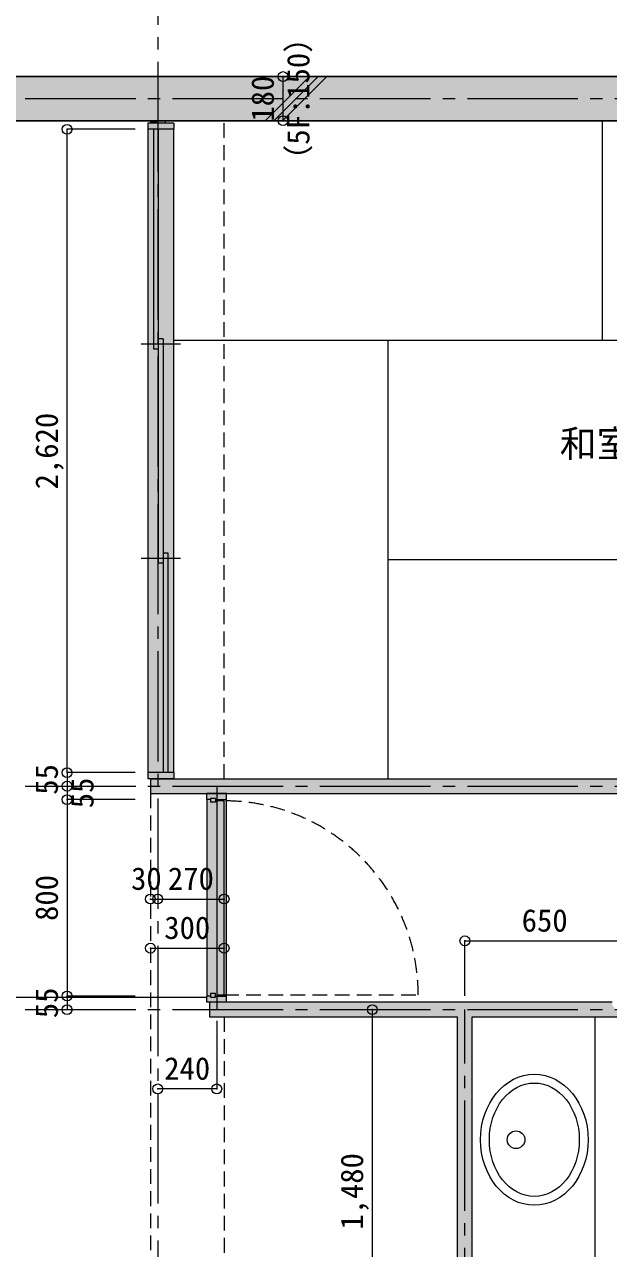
# Model space of a CAD drawing. Units: millimetres at full size, sheet at 1:50. Extents: x -9674 to 9699, y -6794 to 6791.
# Drawn here: x -3020 to -643, y -941 to 4044 of the extents above; entities that cross this region are included whole.
import ezdxf
from ezdxf.enums import TextEntityAlignment as Align

# ---------------------------------------------------------------- set-up
doc = ezdxf.new("R2010")
doc.units = ezdxf.units.MM
doc.header["$LTSCALE"] = 50
doc.header["$PDMODE"] = 32
doc.header["$PDSIZE"] = 40
doc.linetypes.add('CHAIN2', pattern=[12, 9, -1, 1, -1])
doc.linetypes.add('DASHED1', pattern=[1.8, 1.2, -0.6])
for name, color, linetype, lineweight in [('1-0_芯', 7, 'CHAIN2', 9), ('1-1_躯体', 2, 'Continuous', 25), ('1-2_間仕切', 3, 'Continuous', 18), ('1-3_建具', 3, 'Continuous', 18), ('1-4_仕上げ', 4, 'Continuous', 9), ('1-5_設備', 7, 'Continuous', 9), ('1-8_ハッチ', 4, 'Continuous', 9), ('1-A_文字', 7, 'Continuous', 9), ('1-B_寸法', 7, 'Continuous', 9), ('1-C_梁', 7, 'DASHED1', 9)]:
    doc.layers.add(name, color=color, linetype=linetype, lineweight=lineweight)
doc.layers.add('4-0', color=1, linetype='Continuous')
doc.layers.add('4-2', color=4, linetype='Continuous')
doc.styles.add('ＭＳ ゴシック', font='')
doc.styles.get('ＭＳ ゴシック').set_extended_font_data('MS Gothic')

msp = doc.modelspace()

# ---------------------------------------------------------------- linework, layer by layer
at = {"layer": '1-0_芯'}
for p, q in [((-2477.5, 4491.87), (-2477.5, -3188.13)), ((-8417.5, 3741.87), (8192.5, 3741.87)), ((-8417.5, 941.87), (2822.5, 941.87)), ((-2237.5, 941.87), (-2237.5, 31.87)), ((-8417.5, 31.87), (8192.5, 31.87)), ((-1227.5, -3188.13), (-1227.5, 31.87))]:
    msp.add_line(p, q, dxfattribs=at)
at = {"layer": '1-1_躯体'}
msp.add_line((-6617.5, 3831.87), (5982.5, 3831.87), dxfattribs=at)
msp.add_lwpolyline([(-6617.5, 3651.87), (5982.5, 3651.87), (5982.5, 2901.85)], dxfattribs=at)
at = {"layer": '1-2_間仕切'}
for p, q in [((-2507.5, 3651.87), (-2507.5, 3641.87)), ((-2447.5, 3651.87), (-2447.5, 3641.87)), ((-2507.5, 971.87), (-557.5, 971.87)), ((-2507.5, 971.87), (-2507.5, 911.87)), ((-2507.5, 911.87), (242.5, 911.87)), ((-2267.5, 61.87), (-2267.5, 1.87)), ((-627.5, 61.87), (-2267.5, 61.87)), ((-2267.5, 1.87), (-1257.5, 1.87)), ((-1257.5, -2313.13), (-1257.5, 1.87)), ((-1197.5, -1418.13), (-1197.5, 1.87)), ((-1197.5, 1.87), (-590, 1.87))]:
    msp.add_line(p, q, dxfattribs=at)
at = {"layer": '1-3_建具'}
for p, q in [((-2517.5, 3641.87), (-2517.5, 3616.87)), ((-2412.5, 3641.87), (-2517.5, 3641.87)), ((-2412.5, 3641.87), (-2412.5, 3616.87)), ((-2412.5, 3616.87), (-2517.5, 3616.87)), ((-2495, 3616.87), (-2495, 2723.54)), ((-2475, 2723.54), (-2475, 3616.87)), ((-2475, 1850.2), (-2475, 2763.54)), ((-2455, 2763.54), (-2475, 2763.54)), ((-2455, 2763.54), (-2455, 1850.2)), ((-2495, 2723.54), (-2475, 2723.54)), ((-2455, 1850.2), (-2475, 1850.2)), ((-2435, 1890.2), (-2455, 1890.2)), ((-2455, 1890.2), (-2455, 996.87)), ((-2435, 996.87), (-2435, 1890.2)), ((-2517.5, 996.87), (-2517.5, 971.87)), ((-2412.5, 996.87), (-2517.5, 996.87)), ((-2412.5, 971.87), (-2517.5, 971.87)), ((-2412.5, 996.87), (-2412.5, 971.87)), ((-2277.5, 886.87), (-2277.5, 911.87)), ((-2262.5, 886.87), (-2277.5, 886.87)), ((-2262.5, 891.87), (-2262.5, 876.87)), ((-2242.5, 891.87), (-2262.5, 891.87)), ((-2242.5, 876.87), (-2262.5, 876.87)), ((-2242.5, 891.87), (-2242.5, 876.87)), ((-2242.5, 886.87), (-2197.5, 886.87)), ((-2207.5, 881.87), (-2237.5, 881.87)), ((-2237.5, 881.87), (-2237.5, 91.87)), ((-2207.5, 91.87), (-2207.5, 881.87)), ((-2277.5, 61.87), (-2277.5, 86.87)), ((-2262.5, 86.87), (-2277.5, 86.87)), ((-2197.5, 61.87), (-2277.5, 61.87)), ((-2262.5, 96.87), (-2262.5, 81.87)), ((-2242.5, 96.87), (-2262.5, 96.87)), ((-2262.5, 81.87), (-2242.5, 81.87)), ((-2242.5, 81.87), (-2242.5, 96.87)), ((-2242.5, 86.87), (-2197.5, 86.87)), ((-2237.5, 91.87), (-2207.5, 91.87)), ((-2197.5, 61.87), (-2197.5, 86.87))]:
    msp.add_line(p, q, dxfattribs=at)
at = {"layer": '1-3_建具', "color": 7, "lineweight": 9}
for p, q in [((-2517.5, 3616.87), (-2517.5, 996.87)), ((-2412.5, 996.87), (-2412.5, 3616.87)), ((-2545, 2743.54), (-2385, 2743.54)), ((-2545, 1870.2), (-2385, 1870.2)), ((-2277.5, 886.87), (-2277.5, 86.87)), ((-2197.5, 86.87), (-2197.5, 886.87))]:
    msp.add_line(p, q, dxfattribs=at)
at = {"layer": '1-3_建具', "color": 7, "linetype": 'DASHED1', "lineweight": 9}
msp.add_line((-2207.5, 91.87), (-1417.5, 91.87), dxfattribs=at)
at = {"layer": '1-3_建具'}
msp.add_lwpolyline([(-2197.5, 886.87), (-2197.5, 911.87), (-2277.5, 911.87)], dxfattribs=at)
at = {"layer": '1-3_建具', "color": 7, "linetype": 'DASHED1', "lineweight": 9}
msp.add_arc((-2207.5, 91.87), 790, 0, 90, dxfattribs=at)
at = {"layer": '1-4_仕上げ'}
for p, q in [((-667.5, 2758.54), (-667.5, 3651.87)), ((-2412.5, 2758.54), (1077.5, 2758.54)), ((-1540, 971.87), (-1540, 2758.54)), ((-1540, 1865.2), (205, 1865.2))]:
    msp.add_line(p, q, dxfattribs=at)
at = {"layer": '1-5_設備'}
msp.add_line((-3110.93, 81.87), (-2277.5, 81.87), dxfattribs=at)
msp.add_lwpolyline([(-1197.5, -998.13), (-697.5, -998.13), (-697.5, 1.87)], dxfattribs=at)
msp.add_circle((-1019.26, -498.13), 36, dxfattribs=at)
for major_axis, ratio in [((0, 267), 0.8202), ((0, 231), 0.7922)]:
    msp.add_ellipse((-944.86, -498.13), major_axis=major_axis, ratio=ratio, dxfattribs=at)
at = {"layer": '1-8_ハッチ'}
for p, q in [((-2040.34, 3651.87), (-1860.34, 3831.87)), ((-2004.99, 3651.87), (-1824.99, 3831.87)), ((-1969.63, 3651.87), (-1789.63, 3831.87))]:
    msp.add_line(p, q, dxfattribs=at)
at = {"layer": '1-B_寸法'}
for p, q in [((-1967.58, 3651.87), (-1967.58, 3831.87)), ((-2569.17, 3616.87), (-2846.66, 3616.87)), ((-2846.66, 996.87), (-2846.66, 941.87)), ((-2846.66, 941.87), (-2846.66, 886.87)), ((-2569.17, 886.87), (-2846.66, 886.87)), ((-2846.66, 886.87), (-2846.66, 86.87)), ((-2507.5, 482.1), (-2477.5, 482.1)), ((-2477.5, 482.1), (-2207.5, 482.1)), ((-2507.5, 282.1), (-2207.5, 282.1)), ((-2569.17, 86.87), (-2846.66, 86.87)), ((-2846.66, 86.87), (-2846.66, 31.87)), ((-1604.24, -1448.13), (-1604.24, 31.87))]:
    msp.add_line(p, q, dxfattribs=at)
for points in [[(-2569.17, 996.87), (-2846.66, 996.87), (-2846.66, 3616.87)], [(-1227.5, 87.75), (-1227.5, 311.87), (-577.5, 311.87)], [(-2237.5, -14.01), (-2237.5, -291.03), (-2477.5, -291.03)]]:
    msp.add_lwpolyline(points, dxfattribs=at)
at = {"layer": '1-B_寸法', "color": 3}
for p in [(-1967.58, 3831.87), (-1967.58, 3651.87), (-2846.66, 3616.87), (-2846.66, 996.87), (-2846.66, 941.87), (-2846.66, 886.87), (-2507.5, 482.1), (-2477.5, 482.1), (-2207.5, 482.1), (-2507.5, 282.1), (-2207.5, 282.1), (-1227.5, 311.87), (-2846.66, 86.87), (-2846.66, 31.87), (-1604.24, 31.87), (-2477.5, -291.03), (-2237.5, -291.03)]:
    msp.add_point(p, dxfattribs=at)
at = {"layer": '1-C_梁'}
for p, q in [((-2207.5, 971.87), (-2207.5, 3651.87)), ((-2507.5, 911.87), (-2507.5, -2313.13)), ((-2207.5, 1.87), (-2207.5, -2313.13))]:
    msp.add_line(p, q, dxfattribs=at)
at = {"layer": '4-0'}
for points in [[(-6917.5, 3831.87), (6482.5, 3831.87), (-6617.5, 3651.87)], [(6482.5, 3831.87), (6182.5, 3651.87), (-6617.5, 3651.87)]]:
    msp.add_solid(points, dxfattribs=at)
at = {"layer": '4-2'}
for points in [[(-2517.5, 971.87), (-2447.5, 3641.87), (-2447.5, 3651.87)], [(-2507.5, 3641.87), (-2517.5, 971.87), (-2447.5, 3651.87)], [(-2517.5, 971.87), (-2412.5, 971.87), (-2412.5, 3641.87)], [(-2517.5, 971.87), (-2412.5, 3641.87), (-2447.5, 3641.87)], [(-2507.5, 3641.87), (-2517.5, 3641.87), (-2517.5, 971.87)], [(-2447.5, 3651.87), (-2507.5, 3651.87), (-2507.5, 3641.87)], [(-2507.5, 971.87), (-2507.5, 911.87), (242.5, 911.87)], [(242.5, 911.87), (-557.5, 971.87), (-2507.5, 971.87)], [(-2277.5, 61.87), (-2197.5, 61.87), (-2277.5, 911.87), (-2197.5, 911.87)], [(-627.5, 49.37), (-627.5, 61.87), (-2267.5, 61.87)], [(-627.5, 49.37), (-2267.5, 61.87), (-2267.5, 1.87)], [(-627.5, 49.37), (-2267.5, 1.87), (-590, 1.87)], [(-1257.5, -2313.13), (-1197.5, -2313.13), (-1257.5, 1.87), (-1197.5, 1.87)]]:
    msp.add_solid(points, dxfattribs=at)

# ---------------------------------------------------------------- texts
at = {"layer": '1-A_文字', "style": 'ＭＳ ゴシック'}
msp.add_text('和室1', height=110, dxfattribs=at).set_placement((-841.04, 2248.43), align=Align.BOTTOM_LEFT)
at = {"layer": '1-B_寸法', "style": 'ＭＳ ゴシック'}
for s, p in [('（5F:150）', (-1832.58, 3429.37)), ('180', (-1977.58, 3648.12)), ('2,620', (-2856.66, 2150.62)), ('55', (-2856.66, 906.87)), ('55', (-2711.66, 851.87)), ('800', (-2856.66, 393.12)), ('55', (-2856.66, -3.13)), ('1,480', (-1614.24, -864.38))]:
    msp.add_text(s, height=91.64, rotation=90, dxfattribs=at).set_placement(p, align=Align.BOTTOM_LEFT)
for s, p in [('30', (-2586.26, 492.1)), ('270', (-2436.25, 492.1)), ('300', (-2451.25, 292.1)), ('650', (-996.25, 321.87)), ('240', (-2451.25, -281.03))]:
    msp.add_text(s, height=91.64, dxfattribs=at).set_placement(p, align=Align.BOTTOM_LEFT)

doc.saveas('drawing.dxf')
